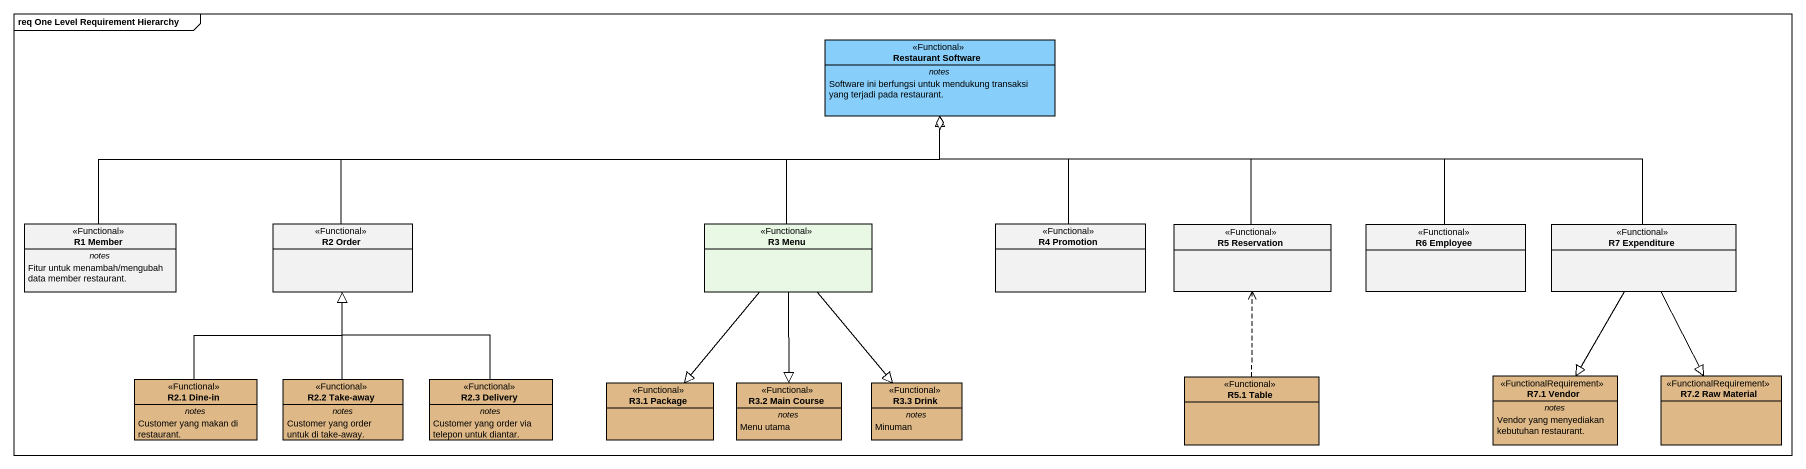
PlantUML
@startuml
mainframe req One Level Requirement Hierarchy
hide circle
hide empty members
class "Restaurant Software" as Restaurant_Software <<Functional>> #87CEFA {
  -- notes --
  Software ini berfungsi untuk mendukung transaksi yang terjadi pada restaurant.
}
class "R1 Member" as R1_Member <<Functional>> {
  -- notes --
  Fitur untuk menambah/mengubah data member restaurant.
}
class "R2 Order" as R2_Order <<Functional>>
class "R3 Menu" as R3_Menu <<Functional>> #E8F8E5
class "R4 Promotion" as R4_Promotion <<Functional>>
class "R5 Reservation" as R5_Reservation <<Functional>>
class "R6 Employee" as R6_Employee <<Functional>>
class "R7 Expenditure" as R7_Expenditure <<Functional>>
class "R2.1 Dine-in" as R2_1_Dine_in <<Functional>> #DEB887 {
  -- notes --
  Customer yang makan di restaurant.
}
class "R2.2 Take-away" as R2_2_Take_away <<Functional>> #DEB887 {
  -- notes --
  Customer yang order untuk di take-away.
}
class "R2.3 Delivery" as R2_3_Delivery <<Functional>> #DEB887 {
  -- notes --
  Customer yang order via telepon untuk diantar.
}
class "R3.1 Package" as R3_1_Package <<Functional>> #DEB887
class "R3.2 Main Course" as R3_2_Main_Course <<Functional>> #DEB887 {
  -- notes --
  Menu utama
}
class "R3.3 Drink" as R3_3_Drink <<Functional>> #DEB887 {
  -- notes --
  Minuman
}
class "R5.1 Table" as R5_1_Table <<Functional>> #DEB887
class "R7.1 Vendor" as R7_1_Vendor <<FunctionalRequirement>> #DEB887 {
  -- notes --
  Vendor yang menyediakan kebutuhan restaurant.
}
class "R7.2 Raw Material" as R7_2_Raw_Material <<FunctionalRequirement>> #DEB887
R1_Member -right-o Restaurant_Software
R2_Order -right-o Restaurant_Software
R3_Menu -up-|> Restaurant_Software
R3_Menu --|> R3_1_Package
R3_Menu --|> R3_2_Main_Course
R3_Menu --|> R3_3_Drink
R4_Promotion -up-o Restaurant_Software
R5_Reservation -left-o Restaurant_Software
R6_Employee -left-o Restaurant_Software
R7_Expenditure -left-|> Restaurant_Software
R7_Expenditure --|> R7_1_Vendor
R7_Expenditure --|> R7_2_Raw_Material
R2_1_Dine_in -up-|> R2_Order
R2_2_Take_away -up-|> R2_Order
R2_3_Delivery -up-|> R2_Order
R5_1_Table .up.> R5_Reservation
@enduml
